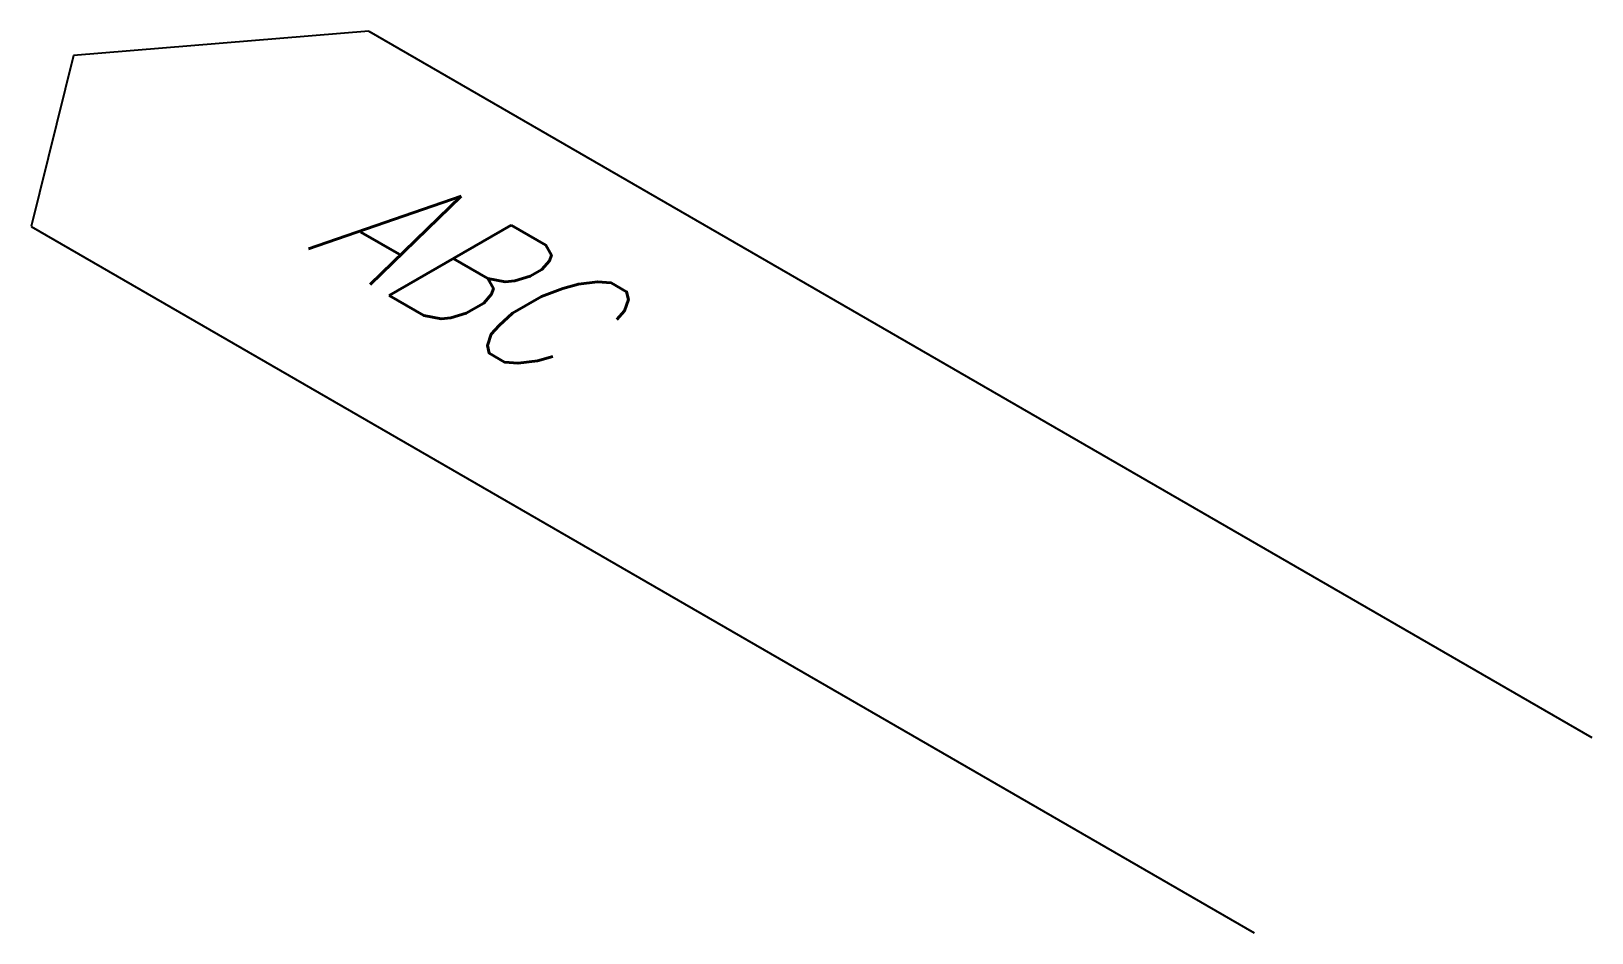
# Model space of a CAD drawing. Header units: millimetres. Extents: x -10138.39 to -10135.19, y -89.67 to -87.82.
import ezdxf

# ---------------------------------------------------------------- set-up
doc = ezdxf.new("R2010")
doc.units = ezdxf.units.MM
doc.layers.add('Tub_iso_símbolos', color=2, linetype='Continuous')
doc.styles.add('r80', font='romans.shx')

msp = doc.modelspace()

# ---------------------------------------------------------------- linework, layer by layer
at = {"layer": 'Tub_iso_símbolos', "color": 1}
for p, q in [((-10137.6943, -87.8179), (-10138.3005, -87.8679)), ((-10137.6943, -87.8179), (-10135.1862, -89.2659)), ((-10138.3005, -87.8679), (-10138.3871, -88.2179)), ((-10138.3871, -88.2179), (-10135.879, -89.6659))]:
    msp.add_line(p, q, dxfattribs=at)

# ---------------------------------------------------------------- texts
at = {"layer": 'Tub_iso_símbolos', "color": 3, "style": 'r80', "oblique": 30, "width": 0.85}
msp.add_text('ABC', height=0.25, rotation=330, dxfattribs=at).set_placement((-10137.8262, -88.2594))

doc.saveas('drawing.dxf')
